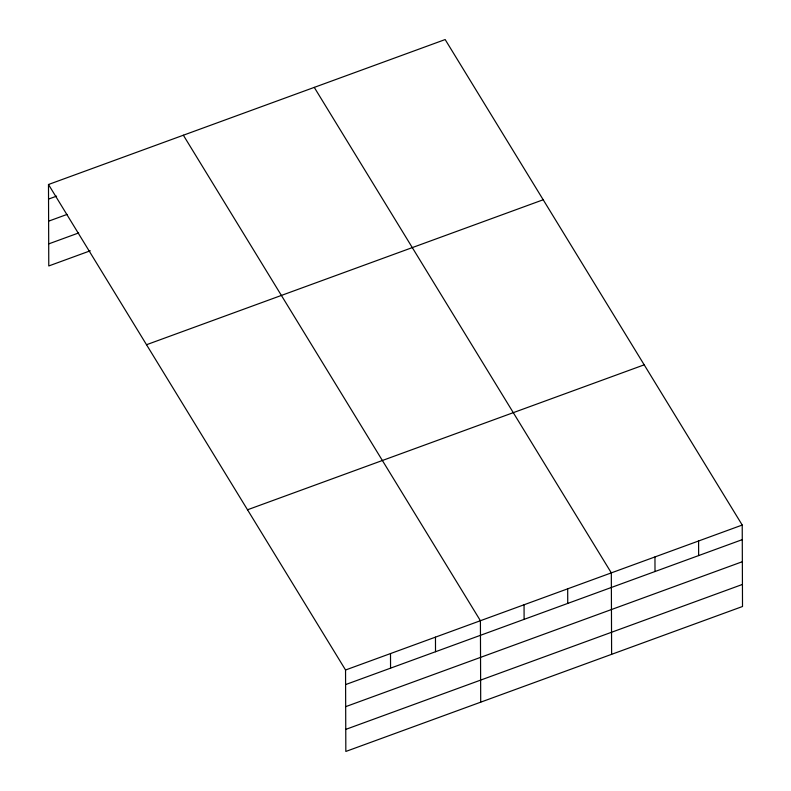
<?xml version="1.0" encoding="UTF-8"?>
<svg xmlns="http://www.w3.org/2000/svg" width="791" height="791" viewBox="0 0 791 791"><rect width="100%" height="100%" fill="white"/><g stroke="black" fill="none" stroke-linecap="round" stroke-linejoin="round"><path stroke-width="1.19" d="M48.488 184.501L445.165 39.55L742.225 525.046L742.512 606.499L345.835 751.45L345.548 669.997L48.488 184.501L48.775 265.954L90.273 250.787M48.538 199.095L56.606 196.148M48.617 221.164L67.057 214.42M48.696 243.895L78.665 232.94M146.523 344.718L543.199 199.767M247.514 509.78L644.2 364.829M345.548 669.997L742.225 525.046M345.598 684.591L742.274 539.64M345.677 706.66L742.353 561.709M345.756 729.391L742.433 584.44M314.264 87.386L611.324 572.882L611.611 654.335M183.364 135.221L480.414 620.717L480.701 702.171M698.591 540.995L698.641 555.589M654.958 556.933L655.007 571.527M567.691 588.82L567.74 603.424M524.057 604.769L524.107 619.363M435.465 637.141L435.515 651.735M390.507 653.564L390.556 668.168"/></g></svg>
